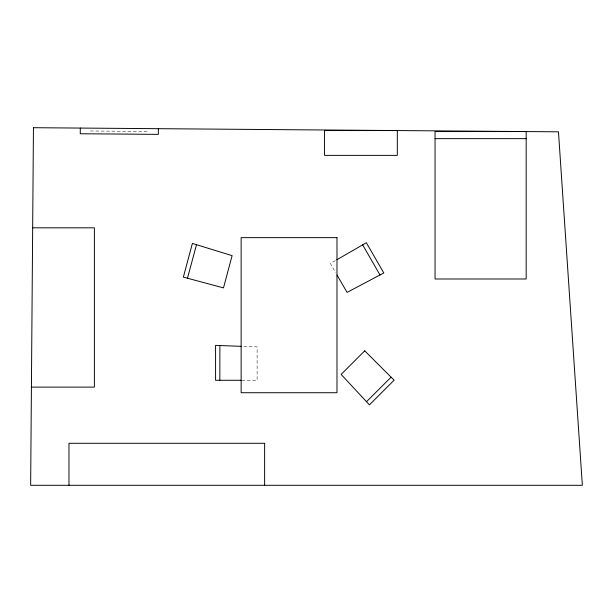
<?xml version="1.0" encoding="UTF-8"?>
<svg xmlns="http://www.w3.org/2000/svg" width="613" height="613" viewBox="0 0 613 613"><rect width="100%" height="100%" fill="white"/><g stroke="black" fill="none" stroke-linecap="round" stroke-linejoin="round"><path stroke-width="0.46" stroke-dasharray="3.06 2.3" d="M335.349 260.632L330.376 263.498L335.625 272.578M241.821 380.282L257.108 380.282L257.108 346.912L241.844 346.345M90.433 130.99L148.185 131.443"/><path stroke-width="0.92" d="M219.837 380.282L219.891 345.54M80.303 128.071L80.257 133.749L158.315 134.362L158.361 128.684M187.471 278.233L196.512 244.694M366.497 401.707L391.094 377.179M336.92 259.72L366.352 242.733L383.799 272.954L347.065 292.393L337.05 275.053M435.054 138.653L526.169 138.653M32.665 227.821L94.387 227.821L94.387 387.109L31.416 387.109M241.062 380.282L215.577 380.282L215.577 345.38L241.062 346.322M362.658 244.855L379.983 274.969M264.624 485.297L264.624 443.291L68.97 443.291L68.97 485.297M33.447 127.703L30.65 485.297L582.35 485.297L558.466 131.818L33.447 127.703M192.39 243.422L183.356 277.13L223.477 287.88L232.112 255.652L192.39 243.422M364.743 350.82L341.142 374.413L369.432 404.864L394.105 380.19L364.743 350.82M397.316 130.554L324.538 130.554L324.538 155.373L397.316 155.373L397.316 130.554M526.169 131.565L435.054 131.565L435.054 278.992L526.169 278.992L526.169 131.565M336.981 237.645L241.139 237.645L241.139 392.726L336.981 392.726L336.981 237.645"/></g></svg>
